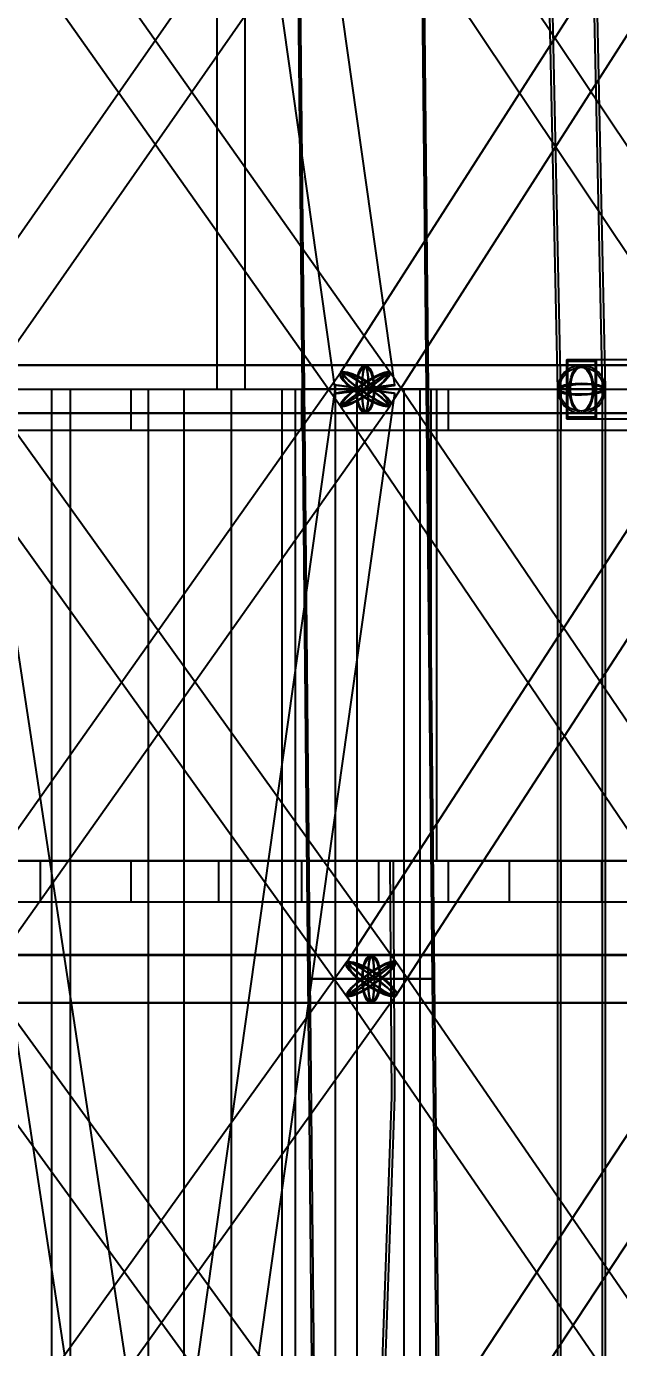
# Model space of a CAD drawing. Header units: millimetres. Extents: x -123812 to 252100, y -3000 to 639000.
# Drawn here: x 665 to 5684, y 366874 to 378076 of the extents above; entities that cross this region are included whole.
import ezdxf

# ---------------------------------------------------------------- set-up
doc = ezdxf.new("R2010")
doc.units = ezdxf.units.MM
for name, color, linetype, lineweight in [('D-STR-CORE', 7, 'Continuous', 25), ('D-STR-DECK', 7, 'Continuous', 25), ('D-STR-DIM', 7, 'Continuous', 13), ('D-STR-STRC', 7, 'Continuous', 25)]:
    doc.layers.add(name, color=color, linetype=linetype, lineweight=lineweight)
doc.styles.add('OpenSansCondensed-Light', font='OpenSansCondensed-Light.ttf')
doc.styles.add('TOWER_UNICODE', font='Arial Unicode.ttf')
doc.dimstyles.new('EZDXF', dxfattribs={"dimtxt": 0.25, "dimasz": 0.175, "dimexe": 0.375, "dimexo": 0.125, "dimgap": 0.1, "dimtad": 1, "dimlfac": 100, "dimzin": 12, "dimdsep": 46, "dimtxsty": 'OpenSansCondensed-Light', "dimblk": 'ARCHTICK', "dimcen": 2.5, "dimazin": 3, "dimtfac": 0.5, "dimtmove": 2, "dimatfit": 3})

# ---------------------------------------------------------------- blocks, each defined once
blk = doc.blocks.new('_ARCHTICK')
at = {"color": 0, "linetype": 'BYBLOCK', "const_width": 0.15}
blk.add_lwpolyline([(-0.5, -0.5), (0.5, 0.5)], dxfattribs=at)

msp = doc.modelspace()

# ---------------------------------------------------------------- linework, layer by layer
at = {"layer": 'D-STR-CORE'}
for points in [[(2280, 375000), (2520, 375000), (2520, 452500), (2280, 452500)], [(2280, 375000), (2520, 375000), (2520, 452500), (2280, 452500)], [(0, 100000), (0, 375000), (1035.3, 375000), (1035.3, 100000)], [(0, 100000), (0, 375000), (1035.3, 375000), (1035.3, 100000)], [(880, 100000), (880, 375000), (2000, 375000), (2000, 100000)], [(880, 100000), (880, 375000), (2000, 375000), (2000, 100000)], [(1700, 100000), (1700, 375000), (2828.4, 375000), (2828.4, 100000)], [(1700, 100000), (1700, 375000), (2828.4, 375000), (2828.4, 100000)], [(2404.2, 100000), (2404.2, 375000), (3464.1, 375000), (3464.1, 100000)], [(2404.2, 100000), (2404.2, 375000), (3464.1, 375000), (3464.1, 100000)], [(2944.5, 100000), (2944.5, 375000), (3863.7, 375000), (3863.7, 100000)], [(2944.5, 100000), (2944.5, 375000), (3863.7, 375000), (3863.7, 100000)], [(3284.1, 100000), (3284.1, 375000), (4000, 375000), (4000, 100000)], [(3284.1, 100000), (3284.1, 375000), (4000, 375000), (4000, 100000)]]:
    msp.add_lwpolyline(points, close=True, dxfattribs=at)
at = {"layer": 'D-STR-DECK'}
for points in [[(0, 371000), (0, 375000), (4141.1, 375000), (4141.1, 371000)], [(0, 371000), (0, 375000), (4141.1, 375000), (4141.1, 371000)], [(0, 374650), (0, 375000), (4141.1, 375000), (4141.1, 374650)], [(0, 374650), (0, 375000), (4141.1, 375000), (4141.1, 374650)], [(1552.9, 374650), (1552.9, 375000), (8000, 375000), (8000, 374650)], [(1552.9, 374650), (1552.9, 375000), (8000, 375000), (8000, 374650)], [(3000, 374650), (3000, 375000), (11313.7, 375000), (11313.7, 374650)], [(3000, 374650), (3000, 375000), (11313.7, 375000), (11313.7, 374650)], [(4094.5, 371000), (4094.5, 375000), (8000, 375000), (8000, 371000)], [(4094.5, 371000), (4094.5, 375000), (8000, 375000), (8000, 371000)], [(4242.6, 374650), (4242.6, 375000), (13856.4, 375000), (13856.4, 374650)], [(4242.6, 374650), (4242.6, 375000), (13856.4, 375000), (13856.4, 374650)], [(5196.2, 374650), (5196.2, 375000), (15454.8, 375000), (15454.8, 374650)], [(5196.2, 374650), (5196.2, 375000), (15454.8, 375000), (15454.8, 374650)], [(0, 355000), (0, 369000), (0, 371000), (3772.2, 371000), (3785.3, 369000), (3292.1, 355000)], [(0, 355000), (0, 369000), (0, 371000), (3772.2, 371000), (3785.3, 369000), (3292.1, 355000)], [(0, 370650), (0, 371000), (3772.2, 371000), (3772.2, 370650)], [(0, 370650), (0, 371000), (3772.2, 371000), (3772.2, 370650)], [(783.2, 370650), (783.2, 371000), (7479.9, 371000), (7479.9, 370650)], [(783.2, 370650), (783.2, 371000), (7479.9, 371000), (7479.9, 370650)], [(1552.9, 370650), (1552.9, 371000), (11059.6, 371000), (11059.6, 370650)], [(1552.9, 370650), (1552.9, 371000), (11059.6, 371000), (11059.6, 370650)], [(2296.1, 370650), (2296.1, 371000), (14450, 371000), (14450, 370650)], [(2296.1, 370650), (2296.1, 371000), (14450, 371000), (14450, 370650)], [(3000, 370650), (3000, 371000), (17593.2, 371000), (17593.2, 370650)], [(3000, 370650), (3000, 371000), (17593.2, 371000), (17593.2, 370650)], [(3268.6, 355000), (3761.8, 369000), (3748.7, 371000), (7479.9, 371000), (7505.8, 369000), (6527.8, 355000)], [(3268.6, 355000), (3761.8, 369000), (3748.7, 371000), (7479.9, 371000), (7505.8, 369000), (6527.8, 355000)], [(3652.6, 370650), (3652.6, 371000), (20435.4, 371000), (20435.4, 370650)], [(3652.6, 370650), (3652.6, 371000), (20435.4, 371000), (20435.4, 370650)], [(4242.6, 370650), (4242.6, 371000), (22927.9, 371000), (22927.9, 370650)], [(4242.6, 370650), (4242.6, 371000), (22927.9, 371000), (22927.9, 370650)], [(4760.1, 370650), (4760.1, 371000), (25028.1, 371000), (25028.1, 370650)], [(4760.1, 370650), (4760.1, 371000), (25028.1, 371000), (25028.1, 370650)], [(5196.2, 370650), (5196.2, 371000), (26700.1, 371000), (26700.1, 370650)], [(5196.2, 370650), (5196.2, 371000), (26700.1, 371000), (26700.1, 370650)], [(5543.3, 370650), (5543.3, 371000), (27915.3, 371000), (27915.3, 370650)], [(5543.3, 370650), (5543.3, 371000), (27915.3, 371000), (27915.3, 370650)]]:
    msp.add_lwpolyline(points, close=True, dxfattribs=at)
at = {"layer": 'D-STR-STRC'}
for points in [[(-251.5, 399964.4), (3285.7, 374964.4), (3294.3, 374964.3), (3319.4, 374966.6), (3359.4, 374971.2), (3411.4, 374977.8), (3472.1, 374985.8), (3537.2, 374994.9), (3602.3, 375004.2), (3662.9, 375013.3), (3715, 375021.5), (3755, 375028.2), (3780.1, 375033), (3788.7, 375035.6), (251.5, 400035.6)], [(4633.8, 399995.9), (5166.2, 374995.9), (5173.1, 374984), (5193.4, 374973.1), (5225.7, 374964.1), (5267.8, 374957.6), (5316.8, 374953.9), (5369.4, 374953.4), (5421.9, 374956), (5470.9, 374961.7), (5513, 374969.9), (5545.3, 374980.2), (5565.6, 374991.9), (5572.5, 375004.1), (5040.1, 400004.1)], [(3278.1, 380142), (-208.8, 375142), (-199.7, 375127.3), (-177.1, 375103.9), (-142.3, 375073.5), (-97.9, 375038), (-46.8, 375000), (7.5, 374962), (61.3, 374926.5), (110.9, 374896.1), (152.9, 374872.7), (184.6, 374858), (203.6, 374853), (208.8, 374858), (3695.6, 379858)], [(-206.5, 379853), (3330.6, 374853), (3342.7, 374858), (3368, 374872.7), (3404.9, 374896.1), (3450.7, 374926.5), (3502.5, 374962), (3556.6, 375000), (3609.4, 375038), (3657.3, 375073.5), (3697, 375103.9), (3725.8, 375127.3), (3741.7, 375142), (3743.7, 375147), (206.5, 380147)], [(3276.3, 379858), (6622.8, 374858), (6637.9, 374853), (6666.4, 374858), (6706.3, 374872.7), (6754.8, 374896.1), (6808.6, 374926.5), (6864.2, 374962), (6917.6, 375000), (6965.3, 375038), (7004, 375073.5), (7031.1, 375103.9), (7044.7, 375127.3), (7043.9, 375142), (3697.4, 380142)], [(6527.3, 380142), (3328.3, 375142), (3320.5, 375127.3), (3327.5, 375103.9), (3348.7, 375073.5), (3382.8, 375038), (3427.4, 375000), (3479.5, 374962), (3535.5, 374926.5), (3591.6, 374896.1), (3644.1, 374872.7), (3689.2, 374858), (3724, 374853), (3746, 374858), (6945, 379858)], [(0, 374796.8), (3537.2, 374796.8), (3544.1, 374803.7), (3550.5, 374824), (3555.9, 374856.3), (3560.2, 374898.4), (3562.8, 374947.4), (3563.7, 375000), (3562.8, 375052.6), (3560.2, 375101.6), (3555.9, 375143.7), (3550.5, 375176), (3544.1, 375196.3), (3537.2, 375203.2), (0, 375203.2)], [(0, 374796.8), (3537.2, 374796.8), (3544.1, 374803.7), (3550.5, 374824), (3555.9, 374856.3), (3560.2, 374898.4), (3562.8, 374947.4), (3563.7, 375000), (3562.8, 375052.6), (3560.2, 375101.6), (3555.9, 375143.7), (3550.5, 375176), (3544.1, 375196.3), (3537.2, 375203.2), (0, 375203.2)], [(0, 374796.8), (5369.4, 374796.8), (5395.7, 374803.7), (5420.2, 374824), (5441.2, 374856.3), (5457.3, 374898.4), (5467.5, 374947.4), (5471, 375000), (5467.5, 375052.6), (5457.3, 375101.6), (5441.2, 375143.7), (5420.2, 375176), (5395.7, 375196.3), (5369.4, 375203.2), (0, 375203.2)], [(0, 374796.8), (5369.4, 374796.8), (5395.7, 374803.7), (5420.2, 374824), (5441.2, 374856.3), (5457.3, 374898.4), (5467.5, 374947.4), (5471, 375000), (5467.5, 375052.6), (5457.3, 375101.6), (5441.2, 375143.7), (5420.2, 375176), (5395.7, 375196.3), (5369.4, 375203.2), (0, 375203.2)], [(6833.3, 375203.2), (3537.2, 375203.2), (3517.1, 375196.3), (3498.3, 375176), (3482.2, 375143.7), (3469.9, 375101.6), (3462.1, 375052.6), (3459.4, 375000), (3462.1, 374947.4), (3469.9, 374898.4), (3482.2, 374856.3), (3498.3, 374824), (3517.1, 374803.7), (3537.2, 374796.8), (6833.3, 374796.8)], [(6833.3, 375203.2), (3537.2, 375203.2), (3517.1, 375196.3), (3498.3, 375176), (3482.2, 375143.7), (3469.9, 375101.6), (3462.1, 375052.6), (3459.4, 375000), (3462.1, 374947.4), (3469.9, 374898.4), (3482.2, 374856.3), (3498.3, 374824), (3517.1, 374803.7), (3537.2, 374796.8), (6833.3, 374796.8)], [(207.8, 369856.7), (3745, 374856.7), (3736, 374871.5), (3713.4, 374895.1), (3678.9, 374925.8), (3634.7, 374961.6), (3583.8, 375000), (3529.8, 375038.4), (3476.2, 375074.2), (3426.8, 375104.9), (3385, 375128.5), (3353.5, 375143.3), (3334.5, 375148.4), (3329.4, 375143.3), (-207.8, 370143.3)], [(-205.5, 374851.6), (3382, 369851.6), (3394.1, 369856.7), (3419.3, 369871.5), (3456, 369895.1), (3501.7, 369925.8), (3553.3, 369961.6), (3607.1, 370000), (3659.7, 370038.4), (3707.3, 370074.2), (3746.7, 370104.9), (3775.3, 370128.5), (3791.1, 370143.3), (3793.1, 370148.4), (205.5, 375148.4)], [(7140.2, 370143.3), (3746.9, 375143.3), (3731.6, 375148.4), (3703.1, 375143.3), (3663.3, 375128.5), (3614.9, 375104.9), (3561.2, 375074.2), (3505.9, 375038.4), (3452.7, 375000), (3405.3, 374961.6), (3366.8, 374925.8), (3340, 374895.1), (3326.6, 374871.5), (3327.5, 374856.7), (6720.9, 369856.7)], [(6625.3, 375143.3), (3379.5, 370143.3), (3371.6, 370128.5), (3378.5, 370104.9), (3399.6, 370074.2), (3433.5, 370038.4), (3477.9, 370000), (3529.8, 369961.6), (3585.6, 369925.8), (3641.5, 369895.1), (3693.8, 369871.5), (3738.8, 369856.7), (3773.5, 369851.6), (3795.5, 369856.7), (7041.3, 374856.7)], [(5572.6, 350000), (5572.6, 375000), (5565.6, 375012.7), (5545.3, 375024.5), (5513, 375034.6), (5471, 375042.4), (5421.9, 375047.2), (5369.4, 375048.9), (5316.8, 375047.2), (5267.8, 375042.4), (5225.7, 375034.6), (5193.4, 375024.5), (5173.1, 375012.7), (5166.2, 375000), (5166.2, 350000)], [(251.5, 349964.4), (3788.7, 374964.4), (3780.1, 374965.9), (3755, 374969.6), (3715, 374975.5), (3662.9, 374983), (3602.3, 374991.7), (3537.2, 375000.9), (3472.1, 375010.1), (3411.4, 375018.6), (3359.4, 375025.8), (3319.4, 375031.3), (3294.3, 375034.6), (3285.7, 375035.6), (-251.5, 350035.6)], [(-251.1, 374962), (3537.7, 349962), (3546.2, 349962), (3571.3, 349964.6), (3611.2, 349969.7), (3663.3, 349976.8), (3723.8, 349985.5), (3788.8, 349995.2), (3853.8, 350005.2), (3914.4, 350014.9), (3966.4, 350023.5), (4006.3, 350030.5), (4031.4, 350035.5), (4040, 350038), (251.1, 375038)], [(206.9, 364855.4), (3794.4, 369855.4), (3785.4, 369870.3), (3763, 369894.1), (3728.6, 369925.1), (3684.6, 369961.2), (3633.9, 370000), (3580.1, 370038.8), (3526.9, 370074.9), (3477.7, 370105.9), (3436, 370129.7), (3404.7, 370144.6), (3385.8, 370149.7), (3380.7, 370144.6), (-206.9, 365144.6)], [(-204.5, 369850.3), (3433.3, 364850.3), (3445.4, 364855.4), (3470.6, 364870.3), (3507.2, 364894.1), (3552.7, 364925.1), (3604, 364961.2), (3657.6, 365000), (3709.9, 365038.8), (3757.3, 365074.9), (3796.5, 365105.9), (3824.9, 365129.7), (3840.5, 365144.6), (3842.4, 365149.7), (204.5, 370149.7)], [(0, 369796.8), (3587.5, 369796.8), (3594.4, 369803.7), (3600.8, 369824), (3606.3, 369856.3), (3610.5, 369898.4), (3613.1, 369947.4), (3614, 370000), (3613.1, 370052.6), (3610.5, 370101.6), (3606.3, 370143.7), (3600.8, 370176), (3594.4, 370196.3), (3587.5, 370203.2), (0, 370203.2)], [(0, 369796.8), (3587.5, 369796.8), (3594.4, 369803.7), (3600.8, 369824), (3606.3, 369856.3), (3610.5, 369898.4), (3613.1, 369947.4), (3614, 370000), (3613.1, 370052.6), (3610.5, 370101.6), (3606.3, 370143.7), (3600.8, 370176), (3594.4, 370196.3), (3587.5, 370203.2), (0, 370203.2)], [(7236.5, 365144.6), (3796.3, 370144.6), (3781, 370149.7), (3752.5, 370144.6), (3712.7, 370129.7), (3664.4, 370105.9), (3610.9, 370074.9), (3555.8, 370038.8), (3502.9, 370000), (3455.7, 369961.2), (3417.5, 369925.1), (3390.9, 369894.1), (3377.7, 369870.3), (3378.8, 369855.4), (6819, 364855.4)], [(3845, 364855.4), (7137.7, 369855.4), (7145.6, 369870.3), (7138.9, 369894.1), (7117.9, 369925.1), (7084.2, 369961.2), (7040, 370000), (6988.4, 370038.8), (6932.8, 370074.9), (6877, 370105.9), (6824.9, 370129.7), (6780.1, 370144.6), (6745.4, 370149.7), (6723.4, 370144.6), (3430.7, 365144.6)], [(6930.6, 370203.2), (3587.5, 370203.2), (3567.4, 370196.3), (3548.6, 370176), (3532.5, 370143.7), (3520.2, 370101.6), (3512.4, 370052.6), (3509.8, 370000), (3512.4, 369947.4), (3520.2, 369898.4), (3532.5, 369856.3), (3548.6, 369824), (3567.4, 369803.7), (3587.5, 369796.8), (6930.6, 369796.8)], [(6930.6, 370203.2), (3587.5, 370203.2), (3567.4, 370196.3), (3548.6, 370176), (3532.5, 370143.7), (3520.2, 370101.6), (3512.4, 370052.6), (3509.8, 370000), (3512.4, 369947.4), (3520.2, 369898.4), (3532.5, 369856.3), (3548.6, 369824), (3567.4, 369803.7), (3587.5, 369796.8), (6930.6, 369796.8)]]:
    msp.add_lwpolyline(points, dxfattribs=at)
for points in [[(4659.2, 400000), (5191.6, 375000), (5547.2, 375000), (5014.8, 400000)], [(4659.2, 400000), (5191.6, 375000), (5547.2, 375000), (5014.8, 400000)], [(2951.9, 380000), (3001, 375000), (4073.3, 375000), (4021.9, 380000)], [(2967.9, 380000), (3017.7, 375000), (4056.7, 375000), (4005.9, 380000)], [(-51.8, 374800), (6148.6, 374800), (6148.6, 375200), (-51.8, 375200)], [(-51.8, 374800), (6148.6, 374800), (6148.6, 375200), (-51.8, 375200)], [(3615, 375000), (3612.3, 374947.4), (3604.5, 374898.4), (3592.2, 374856.3), (3576.1, 374824), (3557.3, 374803.7), (3537.2, 374796.8), (3517.1, 374803.7), (3498.3, 374824), (3482.2, 374856.3), (3469.9, 374898.4), (3462.1, 374947.4), (3459.4, 375000), (3462.1, 375052.6), (3469.9, 375101.6), (3482.2, 375143.7), (3498.3, 375176), (3517.1, 375196.3), (3537.2, 375203.2), (3557.3, 375196.3), (3576.1, 375176), (3592.2, 375143.7), (3604.5, 375101.6), (3612.3, 375052.6)], [(3615, 375000), (3612.3, 374947.4), (3604.5, 374898.4), (3592.2, 374856.3), (3576.1, 374824), (3557.3, 374803.7), (3537.2, 374796.8), (3517.1, 374803.7), (3498.3, 374824), (3482.2, 374856.3), (3469.9, 374898.4), (3462.1, 374947.4), (3459.4, 375000), (3462.1, 375052.6), (3469.9, 375101.6), (3482.2, 375143.7), (3498.3, 375176), (3517.1, 375196.3), (3537.2, 375203.2), (3557.3, 375196.3), (3576.1, 375176), (3592.2, 375143.7), (3604.5, 375101.6), (3612.3, 375052.6)], [(3608.8, 375000), (3606.4, 374951.5), (3599.2, 374906.4), (3587.8, 374867.6), (3573, 374837.9), (3555.7, 374819.2), (3537.2, 374812.8), (3518.7, 374819.2), (3501.4, 374837.9), (3486.5, 374867.6), (3475.2, 374906.4), (3468, 374951.5), (3465.6, 375000), (3468, 375048.5), (3475.2, 375093.6), (3486.5, 375132.4), (3501.4, 375162.1), (3518.7, 375180.8), (3537.2, 375187.2), (3555.7, 375180.8), (3573, 375162.1), (3587.8, 375132.4), (3599.2, 375093.6), (3606.4, 375048.5)], [(3608.8, 375000), (3606.4, 374951.5), (3599.2, 374906.4), (3587.8, 374867.6), (3573, 374837.9), (3555.7, 374819.2), (3537.2, 374812.8), (3518.7, 374819.2), (3501.4, 374837.9), (3486.5, 374867.6), (3475.2, 374906.4), (3468, 374951.5), (3465.6, 375000), (3468, 375048.5), (3475.2, 375093.6), (3486.5, 375132.4), (3501.4, 375162.1), (3518.7, 375180.8), (3537.2, 375187.2), (3555.7, 375180.8), (3573, 375162.1), (3587.8, 375132.4), (3599.2, 375093.6), (3606.4, 375048.5)], [(3563.7, 375000), (3562.8, 374947.4), (3560.2, 374898.4), (3555.9, 374856.3), (3550.5, 374824), (3544.1, 374803.7), (3537.2, 374796.8), (3530.3, 374803.7), (3523.9, 374824), (3518.4, 374856.3), (3514.2, 374898.4), (3511.6, 374947.4), (3510.7, 375000), (3511.6, 375052.6), (3514.2, 375101.6), (3518.4, 375143.7), (3523.9, 375176), (3530.3, 375196.3), (3537.2, 375203.2), (3544.1, 375196.3), (3550.5, 375176), (3555.9, 375143.7), (3560.2, 375101.6), (3562.8, 375052.6)], [(3563.7, 375000), (3562.8, 374947.4), (3560.2, 374898.4), (3555.9, 374856.3), (3550.5, 374824), (3544.1, 374803.7), (3537.2, 374796.8), (3530.3, 374803.7), (3523.9, 374824), (3518.4, 374856.3), (3514.2, 374898.4), (3511.6, 374947.4), (3510.7, 375000), (3511.6, 375052.6), (3514.2, 375101.6), (3518.4, 375143.7), (3523.9, 375176), (3530.3, 375196.3), (3537.2, 375203.2), (3544.1, 375196.3), (3550.5, 375176), (3555.9, 375143.7), (3560.2, 375101.6), (3562.8, 375052.6)], [(3561.6, 375000), (3560.8, 374951.5), (3558.4, 374906.4), (3554.5, 374867.6), (3549.4, 374837.9), (3543.5, 374819.2), (3537.2, 374812.8), (3530.9, 374819.2), (3525, 374837.9), (3519.9, 374867.6), (3516, 374906.4), (3513.6, 374951.5), (3512.8, 375000), (3513.6, 375048.5), (3516, 375093.6), (3519.9, 375132.4), (3525, 375162.1), (3530.9, 375180.8), (3537.2, 375187.2), (3543.5, 375180.8), (3549.4, 375162.1), (3554.5, 375132.4), (3558.4, 375093.6), (3560.8, 375048.5)], [(3561.6, 375000), (3560.8, 374951.5), (3558.4, 374906.4), (3554.5, 374867.6), (3549.4, 374837.9), (3543.5, 374819.2), (3537.2, 374812.8), (3530.9, 374819.2), (3525, 374837.9), (3519.9, 374867.6), (3516, 374906.4), (3513.6, 374951.5), (3512.8, 375000), (3513.6, 375048.5), (3516, 375093.6), (3519.9, 375132.4), (3525, 375162.1), (3530.9, 375180.8), (3537.2, 375187.2), (3543.5, 375180.8), (3549.4, 375162.1), (3554.5, 375132.4), (3558.4, 375093.6), (3560.8, 375048.5)], [(5166.2, 375000), (5173.1, 374947.4), (5193.4, 374898.4), (5225.7, 374856.3), (5267.8, 374824), (5316.8, 374803.7), (5369.4, 374796.8), (5421.9, 374803.7), (5471, 374824), (5513, 374856.3), (5545.3, 374898.4), (5565.6, 374947.4), (5572.6, 375000), (5565.6, 375052.6), (5545.3, 375101.6), (5513, 375143.7), (5471, 375176), (5421.9, 375196.3), (5369.4, 375203.2), (5316.8, 375196.3), (5267.8, 375176), (5225.7, 375143.7), (5193.4, 375101.6), (5173.1, 375052.6)], [(5556.6, 375000), (5550.2, 374951.5), (5531.5, 374906.4), (5501.7, 374867.6), (5463, 374837.9), (5417.8, 374819.2), (5369.4, 374812.8), (5320.9, 374819.2), (5275.8, 374837.9), (5237, 374867.6), (5207.2, 374906.4), (5188.5, 374951.5), (5182.2, 375000), (5188.5, 375048.5), (5207.2, 375093.6), (5237, 375132.4), (5275.8, 375162.1), (5320.9, 375180.8), (5369.4, 375187.2), (5417.8, 375180.8), (5463, 375162.1), (5501.7, 375132.4), (5531.5, 375093.6), (5550.2, 375048.5)], [(5244.4, 374750), (10685.1, 374750), (10685.1, 375250), (5244.4, 375250)], [(5494.4, 375250), (5244.4, 375250), (5244.4, 374750), (5494.4, 374750)], [(5244.4, 374750), (10685.1, 374750), (10685.1, 375250), (5244.4, 375250)], [(5244.4, 375250), (5494.4, 375250), (5494.4, 374750), (5244.4, 374750)], [(5488.4, 375238), (5250.4, 375238), (5250.4, 374762), (5488.4, 374762)], [(5250.4, 375238), (5488.4, 375238), (5488.4, 374762), (5250.4, 374762)], [(5471, 375000), (5467.5, 374947.4), (5457.3, 374898.4), (5441.2, 374856.3), (5420.2, 374824), (5395.7, 374803.7), (5369.4, 374796.8), (5343.1, 374803.7), (5318.6, 374824), (5297.5, 374856.3), (5281.4, 374898.4), (5271.2, 374947.4), (5267.8, 375000), (5271.2, 375052.6), (5281.4, 375101.6), (5297.5, 375143.7), (5318.6, 375176), (5343.1, 375196.3), (5369.4, 375203.2), (5395.7, 375196.3), (5420.2, 375176), (5441.2, 375143.7), (5457.3, 375101.6), (5467.5, 375052.6)], [(5471, 375000), (5467.5, 374947.4), (5457.3, 374898.4), (5441.2, 374856.3), (5420.2, 374824), (5395.7, 374803.7), (5369.4, 374796.8), (5343.1, 374803.7), (5318.6, 374824), (5297.5, 374856.3), (5281.4, 374898.4), (5271.2, 374947.4), (5267.8, 375000), (5271.2, 375052.6), (5281.4, 375101.6), (5297.5, 375143.7), (5318.6, 375176), (5343.1, 375196.3), (5369.4, 375203.2), (5395.7, 375196.3), (5420.2, 375176), (5441.2, 375143.7), (5457.3, 375101.6), (5467.5, 375052.6)], [(5463, 375000), (5459.8, 374951.5), (5450.4, 374906.4), (5435.5, 374867.6), (5416.2, 374837.9), (5393.6, 374819.2), (5369.4, 374812.8), (5345.1, 374819.2), (5322.6, 374837.9), (5303.2, 374867.6), (5288.3, 374906.4), (5278.9, 374951.5), (5275.8, 375000), (5278.9, 375048.5), (5288.3, 375093.6), (5303.2, 375132.4), (5322.6, 375162.1), (5345.1, 375180.8), (5369.4, 375187.2), (5393.6, 375180.8), (5416.2, 375162.1), (5435.5, 375132.4), (5450.4, 375093.6), (5459.8, 375048.5)], [(5463, 375000), (5459.8, 374951.5), (5450.4, 374906.4), (5435.5, 374867.6), (5416.2, 374837.9), (5393.6, 374819.2), (5369.4, 374812.8), (5345.1, 374819.2), (5322.6, 374837.9), (5303.2, 374867.6), (5288.3, 374906.4), (5278.9, 374951.5), (5275.8, 375000), (5278.9, 375048.5), (5288.3, 375093.6), (5303.2, 375132.4), (5322.6, 375162.1), (5345.1, 375180.8), (5369.4, 375187.2), (5393.6, 375180.8), (5416.2, 375162.1), (5435.5, 375132.4), (5450.4, 375093.6), (5459.8, 375048.5)], [(3427.4, 375000), (3479.5, 374962), (3535.5, 374926.5), (3591.6, 374896.1), (3644.1, 374872.7), (3689.2, 374858), (3724, 374853), (3746, 374858), (3753.9, 374872.7), (3746.9, 374896.1), (3725.7, 374926.5), (3691.6, 374962), (3647, 375000), (3594.9, 375038), (3538.9, 375073.5), (3482.8, 375103.9), (3430.3, 375127.3), (3385.2, 375142), (3350.4, 375147), (3328.3, 375142), (3320.5, 375127.3), (3327.5, 375103.9), (3348.7, 375073.5), (3382.8, 375038)], [(3621.7, 375000), (3568.5, 374961.6), (3513.2, 374925.8), (3459.5, 374895.1), (3411.1, 374871.5), (3371.3, 374856.7), (3342.8, 374851.6), (3327.5, 374856.7), (3326.6, 374871.5), (3340, 374895.1), (3366.8, 374925.8), (3405.3, 374961.6), (3452.7, 375000), (3505.9, 375038.4), (3561.2, 375074.2), (3614.9, 375104.9), (3663.3, 375128.5), (3703.1, 375143.3), (3731.6, 375148.4), (3746.9, 375143.3), (3747.8, 375128.5), (3734.4, 375104.9), (3707.6, 375074.2), (3669.1, 375038.4)], [(3583.8, 375000), (3634.7, 374961.6), (3678.9, 374925.8), (3713.4, 374895.1), (3736, 374871.5), (3745, 374856.7), (3739.9, 374851.6), (3720.9, 374856.7), (3689.4, 374871.5), (3647.5, 374895.1), (3598.2, 374925.8), (3544.6, 374961.6), (3490.6, 375000), (3439.7, 375038.4), (3395.5, 375074.2), (3360.9, 375104.9), (3338.4, 375128.5), (3329.4, 375143.3), (3334.5, 375148.4), (3353.5, 375143.3), (3385, 375128.5), (3426.8, 375104.9), (3476.2, 375074.2), (3529.8, 375038.4)], [(3517.8, 375000), (3465, 374962), (3417.1, 374926.5), (3377.4, 374896.1), (3348.6, 374872.7), (3332.7, 374858), (3330.6, 374853), (3342.7, 374858), (3368, 374872.7), (3404.9, 374896.1), (3450.7, 374926.5), (3502.5, 374962), (3556.6, 375000), (3609.4, 375038), (3657.3, 375073.5), (3697, 375103.9), (3725.8, 375127.3), (3741.7, 375142), (3743.7, 375147), (3731.7, 375142), (3706.4, 375127.3), (3669.5, 375103.9), (3623.6, 375073.5), (3571.9, 375038)], [(3438.2, 375000), (3485.2, 374965.7), (3535.7, 374933.7), (3586.3, 374906.3), (3633.5, 374885.2), (3674.2, 374872), (3705.6, 374867.5), (3725.5, 374872), (3732.5, 374885.2), (3726.3, 374906.3), (3707.1, 374933.7), (3676.4, 374965.7), (3636.2, 375000), (3589.2, 375034.3), (3538.7, 375066.3), (3488.1, 375093.7), (3440.8, 375114.8), (3400.1, 375128), (3368.8, 375132.5), (3348.9, 375128), (3341.8, 375114.8), (3348.1, 375093.7), (3367.3, 375066.3), (3398, 375034.3)], [(3613.4, 375000), (3565.4, 374965.4), (3515.5, 374933.1), (3467.1, 374905.4), (3423.5, 374884.2), (3387.6, 374870.8), (3361.9, 374866.2), (3348.2, 374870.8), (3347.3, 374884.2), (3359.4, 374905.4), (3383.6, 374933.1), (3418.2, 374965.4), (3461, 375000), (3509, 375034.6), (3558.9, 375066.9), (3607.3, 375094.6), (3650.9, 375115.8), (3686.8, 375129.2), (3712.5, 375133.8), (3726.2, 375129.2), (3727.1, 375115.8), (3715, 375094.6), (3690.8, 375066.9), (3656.1, 375034.6)], [(3579.2, 375000), (3625.1, 374965.4), (3664.9, 374933.1), (3696.1, 374905.4), (3716.4, 374884.2), (3724.6, 374870.8), (3719.9, 374866.2), (3702.8, 374870.8), (3674.4, 374884.2), (3636.7, 374905.4), (3592.2, 374933.1), (3543.9, 374965.4), (3495.2, 375000), (3449.3, 375034.6), (3409.5, 375066.9), (3378.3, 375094.6), (3358, 375115.8), (3349.8, 375129.2), (3354.5, 375133.8), (3371.6, 375129.2), (3400, 375115.8), (3437.7, 375094.6), (3482.2, 375066.9), (3530.5, 375034.6)], [(3519.7, 375000), (3472.1, 374965.7), (3428.9, 374933.7), (3393.1, 374906.3), (3367.2, 374885.2), (3352.8, 374872), (3351, 374867.5), (3361.9, 374872), (3384.7, 374885.2), (3417.9, 374906.3), (3459.2, 374933.7), (3505.9, 374965.7), (3554.7, 375000), (3602.3, 375034.3), (3645.5, 375066.3), (3681.3, 375093.7), (3707.2, 375114.8), (3721.6, 375128), (3723.4, 375132.5), (3712.5, 375128), (3689.7, 375114.8), (3656.5, 375093.7), (3615.1, 375066.3), (3568.5, 375034.3)], [(5369.4, 374951.1), (5316.8, 374952.8), (5267.8, 374957.6), (5225.7, 374965.4), (5193.4, 374975.5), (5173.1, 374987.3), (5166.2, 375000), (5173.1, 375012.7), (5193.4, 375024.5), (5225.7, 375034.6), (5267.8, 375042.4), (5316.8, 375047.2), (5369.4, 375048.9), (5421.9, 375047.2), (5471, 375042.4), (5513, 375034.6), (5545.3, 375024.5), (5565.6, 375012.7), (5572.6, 375000), (5565.6, 374987.3), (5545.3, 374975.5), (5513, 374965.4), (5471, 374957.6), (5421.9, 374952.8)], [(5369.4, 374953.4), (5316.8, 374953.9), (5267.8, 374957.6), (5225.7, 374964.1), (5193.4, 374973.1), (5173.1, 374984), (5166.2, 374995.9), (5173.1, 375008.1), (5193.4, 375019.8), (5225.7, 375030.1), (5267.8, 375038.3), (5316.8, 375044), (5369.4, 375046.6), (5421.9, 375046.1), (5470.9, 375042.4), (5513, 375035.9), (5545.3, 375026.9), (5565.6, 375016), (5572.5, 375004.1), (5565.6, 374991.9), (5545.3, 374980.2), (5513, 374969.9), (5470.9, 374961.7), (5421.9, 374956)], [(5369.4, 374954.9), (5320.9, 374956.5), (5275.8, 374961), (5237, 374968.1), (5207.2, 374977.5), (5188.5, 374988.3), (5182.2, 375000), (5188.5, 375011.7), (5207.2, 375022.5), (5237, 375031.9), (5275.8, 375039), (5320.9, 375043.5), (5369.4, 375045.1), (5417.8, 375043.5), (5463, 375039), (5501.7, 375031.9), (5531.5, 375022.5), (5550.2, 375011.7), (5556.6, 375000), (5550.2, 374988.3), (5531.5, 374977.5), (5501.7, 374968.1), (5463, 374961), (5417.8, 374956.5)], [(5369.4, 374957.1), (5320.9, 374957.5), (5275.8, 374960.9), (5237, 374967), (5207.3, 374975.3), (5188.6, 374985.2), (5182.2, 374996.2), (5188.6, 375007.5), (5207.3, 375018.2), (5237, 375027.7), (5275.8, 375035.3), (5320.9, 375040.5), (5369.4, 375042.9), (5417.8, 375042.5), (5462.9, 375039.1), (5501.7, 375033), (5531.4, 375024.7), (5550.1, 375014.8), (5556.5, 375003.8), (5550.1, 374992.5), (5531.4, 374981.8), (5501.7, 374972.3), (5462.9, 374964.7), (5417.8, 374959.5)], [(3001, 375000), (3050.2, 370000), (4124.8, 370000), (4073.3, 375000)], [(4073.3, 375000), (4055.1, 375000), (4001.5, 375000), (3916.3, 375000), (3805.3, 375000), (3676, 375000), (3537.2, 375000), (3398.4, 375000), (3269.1, 375000), (3158.1, 375000), (3072.9, 375000), (3019.3, 375000), (3001, 375000), (3019.3, 375000), (3072.9, 375000), (3158.1, 375000), (3269.1, 375000), (3398.4, 375000), (3537.2, 375000), (3676, 375000), (3805.3, 375000), (3916.3, 375000), (4001.5, 375000), (4055.1, 375000)], [(3017.7, 375000), (3067.6, 370000), (4107.5, 370000), (4056.7, 375000)], [(4056.7, 375000), (4039, 375000), (3987.1, 375000), (3904.5, 375000), (3796.9, 375000), (3671.6, 375000), (3537.2, 375000), (3402.7, 375000), (3277.5, 375000), (3169.9, 375000), (3087.3, 375000), (3035.4, 375000), (3017.7, 375000), (3035.4, 375000), (3087.3, 375000), (3169.9, 375000), (3277.5, 375000), (3402.7, 375000), (3537.2, 375000), (3671.6, 375000), (3796.9, 375000), (3904.5, 375000), (3987.1, 375000), (4039, 375000)], [(3537.2, 375005.1), (3472.1, 374995.8), (3411.4, 374986.7), (3359.4, 374978.5), (3319.4, 374971.8), (3294.3, 374967), (3285.7, 374964.4), (3294.3, 374964.3), (3319.4, 374966.6), (3359.4, 374971.2), (3411.4, 374977.8), (3472.1, 374985.8), (3537.2, 374994.9), (3602.3, 375004.2), (3662.9, 375013.3), (3715, 375021.5), (3755, 375028.2), (3780.1, 375033), (3788.7, 375035.6), (3780.1, 375035.7), (3755, 375033.4), (3715, 375028.8), (3662.9, 375022.2), (3602.3, 375014.2)], [(3537.2, 374999.1), (3472.1, 375008.3), (3411.4, 375017), (3359.4, 375024.5), (3319.4, 375030.4), (3294.3, 375034.1), (3285.7, 375035.6), (3294.3, 375034.6), (3319.4, 375031.3), (3359.4, 375025.8), (3411.4, 375018.6), (3472.1, 375010.1), (3537.2, 375000.9), (3602.3, 374991.7), (3662.9, 374983), (3715, 374975.5), (3755, 374969.6), (3780.1, 374965.9), (3788.7, 374964.4), (3780.1, 374965.4), (3755, 374968.7), (3715, 374974.2), (3662.9, 374981.4), (3602.3, 374989.9)], [(3537.2, 375004.6), (3478.5, 374996.2), (3423.8, 374988), (3376.9, 374980.6), (3340.8, 374974.5), (3318.2, 374970.2), (3310.5, 374967.9), (3318.2, 374967.8), (3340.8, 374969.9), (3376.9, 374974), (3423.8, 374979.9), (3478.5, 374987.2), (3537.2, 374995.4), (3595.9, 375003.8), (3650.6, 375012), (3697.5, 375019.4), (3733.6, 375025.5), (3756.2, 375029.8), (3763.9, 375032.1), (3756.2, 375032.2), (3733.6, 375030.1), (3697.5, 375026), (3650.6, 375020.1), (3595.9, 375012.8)], [(3537.2, 374999.2), (3478.5, 375007.5), (3423.8, 375015.3), (3376.9, 375022.1), (3340.8, 375027.4), (3318.2, 375030.8), (3310.5, 375032.1), (3318.2, 375031.2), (3340.8, 375028.2), (3376.9, 375023.3), (3423.8, 375016.8), (3478.5, 375009.1), (3537.2, 375000.8), (3595.9, 374992.5), (3650.6, 374984.7), (3697.5, 374977.9), (3733.6, 374972.6), (3756.2, 374969.2), (3763.9, 374967.9), (3756.2, 374968.8), (3733.6, 374971.8), (3697.5, 374976.7), (3650.6, 374983.2), (3595.9, 374990.9)], [(5191.6, 350000), (5547.2, 350000), (5547.2, 375000), (5191.6, 375000)], [(5547.2, 375000), (5541.1, 375000), (5523.3, 375000), (5495.1, 375000), (5458.3, 375000), (5415.4, 375000), (5369.4, 375000), (5323.3, 375000), (5280.5, 375000), (5243.6, 375000), (5215.4, 375000), (5197.6, 375000), (5191.6, 375000), (5197.6, 375000), (5215.4, 375000), (5243.6, 375000), (5280.5, 375000), (5323.3, 375000), (5369.4, 375000), (5415.4, 375000), (5458.3, 375000), (5495.1, 375000), (5523.3, 375000), (5541.1, 375000)], [(5191.6, 350000), (5547.2, 350000), (5547.2, 375000), (5191.6, 375000)], [(5547.2, 375000), (5541.1, 375000), (5523.3, 375000), (5495.1, 375000), (5458.3, 375000), (5415.4, 375000), (5369.4, 375000), (5323.3, 375000), (5280.5, 375000), (5243.6, 375000), (5215.4, 375000), (5197.6, 375000), (5191.6, 375000), (5197.6, 375000), (5215.4, 375000), (5243.6, 375000), (5280.5, 375000), (5323.3, 375000), (5369.4, 375000), (5415.4, 375000), (5458.3, 375000), (5495.1, 375000), (5523.3, 375000), (5541.1, 375000)], [(-51.8, 369800), (6240.3, 369800), (6240.3, 370200), (-51.8, 370200)], [(-51.8, 369800), (6240.3, 369800), (6240.3, 370200), (-51.8, 370200)], [(3697.2, 370000), (3741.6, 369961.6), (3775.5, 369925.8), (3796.5, 369895.1), (3803.4, 369871.5), (3795.5, 369856.7), (3773.5, 369851.6), (3738.8, 369856.7), (3693.8, 369871.5), (3641.5, 369895.1), (3585.6, 369925.8), (3529.8, 369961.6), (3477.9, 370000), (3433.5, 370038.4), (3399.6, 370074.2), (3378.5, 370104.9), (3371.6, 370128.5), (3379.5, 370143.3), (3401.5, 370148.4), (3436.3, 370143.3), (3481.3, 370128.5), (3533.5, 370104.9), (3589.5, 370074.2), (3645.3, 370038.4)], [(3502.9, 370000), (3455.7, 369961.2), (3417.5, 369925.1), (3390.9, 369894.1), (3377.7, 369870.3), (3378.8, 369855.4), (3394.1, 369850.3), (3422.6, 369855.4), (3462.3, 369870.3), (3510.6, 369894.1), (3564.1, 369925.1), (3619.2, 369961.2), (3672.2, 370000), (3719.4, 370038.8), (3757.6, 370074.9), (3784.2, 370105.9), (3797.4, 370129.7), (3796.3, 370144.6), (3781, 370149.7), (3752.5, 370144.6), (3712.7, 370129.7), (3664.4, 370105.9), (3610.9, 370074.9), (3555.8, 370038.8)], [(3541.1, 370000), (3594.9, 369961.2), (3648.2, 369925.1), (3697.3, 369894.1), (3739, 369870.3), (3770.4, 369855.4), (3789.2, 369850.3), (3794.4, 369855.4), (3785.4, 369870.3), (3763, 369894.1), (3728.6, 369925.1), (3684.6, 369961.2), (3633.9, 370000), (3580.1, 370038.8), (3526.9, 370074.9), (3477.7, 370105.9), (3436, 370129.7), (3404.7, 370144.6), (3385.8, 370149.7), (3380.7, 370144.6), (3389.6, 370129.7), (3412.1, 370105.9), (3446.5, 370074.9), (3490.5, 370038.8)], [(3607.1, 370000), (3553.3, 369961.6), (3501.7, 369925.8), (3456, 369895.1), (3419.3, 369871.5), (3394.1, 369856.7), (3382, 369851.6), (3383.9, 369856.7), (3399.7, 369871.5), (3428.3, 369895.1), (3467.8, 369925.8), (3515.4, 369961.6), (3567.9, 370000), (3621.8, 370038.4), (3673.3, 370074.2), (3719, 370104.9), (3755.7, 370128.5), (3781, 370143.3), (3793.1, 370148.4), (3791.1, 370143.3), (3775.3, 370128.5), (3746.7, 370104.9), (3707.3, 370074.2), (3659.7, 370038.4)], [(3686.4, 370000), (3726.4, 369965.4), (3757, 369933.1), (3776, 369905.4), (3782.1, 369884.2), (3775.1, 369870.8), (3755.2, 369866.2), (3723.9, 369870.8), (3683.3, 369884.2), (3636.2, 369905.4), (3585.8, 369933.1), (3535.4, 369965.4), (3488.7, 370000), (3448.6, 370034.6), (3418.1, 370066.9), (3399.1, 370094.6), (3392.9, 370115.8), (3400, 370129.2), (3419.9, 370133.8), (3451.1, 370129.2), (3491.7, 370115.8), (3538.9, 370094.6), (3589.3, 370066.9), (3639.6, 370034.6)], [(3511.2, 370000), (3468.6, 369965.1), (3434.2, 369932.5), (3410.2, 369904.5), (3398.3, 369883.1), (3399.3, 369869.6), (3413.1, 369865), (3438.8, 369869.6), (3474.7, 369883.1), (3518.2, 369904.5), (3566.4, 369932.5), (3616.1, 369965.1), (3663.9, 370000), (3706.4, 370034.9), (3740.8, 370067.5), (3764.8, 370095.5), (3776.7, 370116.9), (3775.7, 370130.4), (3761.9, 370135), (3736.2, 370130.4), (3700.4, 370116.9), (3656.9, 370095.5), (3608.6, 370067.5), (3558.9, 370034.9)], [(3545.7, 370000), (3594.2, 369965.1), (3642.2, 369932.5), (3686.5, 369904.5), (3724.1, 369883.1), (3752.4, 369869.6), (3769.4, 369865), (3774, 369869.6), (3765.9, 369883.1), (3745.7, 369904.5), (3714.7, 369932.5), (3675, 369965.1), (3629.4, 370000), (3580.9, 370034.9), (3532.8, 370067.5), (3488.5, 370095.5), (3450.9, 370116.9), (3422.7, 370130.4), (3405.7, 370135), (3401, 370130.4), (3409.1, 370116.9), (3429.3, 370095.5), (3460.3, 370067.5), (3500, 370034.9)], [(3605.2, 370000), (3556.6, 369965.4), (3510.2, 369933.1), (3469, 369905.4), (3435.9, 369884.2), (3413.1, 369870.8), (3402.2, 369866.2), (3403.9, 369870.8), (3418.2, 369884.2), (3444, 369905.4), (3479.5, 369933.1), (3522.5, 369965.4), (3569.8, 370000), (3618.4, 370034.6), (3664.9, 370066.9), (3706.1, 370094.6), (3739.2, 370115.8), (3761.9, 370129.2), (3772.8, 370133.8), (3771.1, 370129.2), (3756.9, 370115.8), (3731.1, 370094.6), (3695.5, 370066.9), (3652.6, 370034.6)], [(3665.3, 370000), (3662.6, 369947.4), (3654.9, 369898.4), (3642.5, 369856.3), (3626.4, 369824), (3607.6, 369803.7), (3587.5, 369796.8), (3567.4, 369803.7), (3548.6, 369824), (3532.5, 369856.3), (3520.2, 369898.4), (3512.4, 369947.4), (3509.8, 370000), (3512.4, 370052.6), (3520.2, 370101.6), (3532.5, 370143.7), (3548.6, 370176), (3567.4, 370196.3), (3587.5, 370203.2), (3607.6, 370196.3), (3626.4, 370176), (3642.5, 370143.7), (3654.9, 370101.6), (3662.6, 370052.6)], [(3665.3, 370000), (3662.6, 369947.4), (3654.9, 369898.4), (3642.5, 369856.3), (3626.4, 369824), (3607.6, 369803.7), (3587.5, 369796.8), (3567.4, 369803.7), (3548.6, 369824), (3532.5, 369856.3), (3520.2, 369898.4), (3512.4, 369947.4), (3509.8, 370000), (3512.4, 370052.6), (3520.2, 370101.6), (3532.5, 370143.7), (3548.6, 370176), (3567.4, 370196.3), (3587.5, 370203.2), (3607.6, 370196.3), (3626.4, 370176), (3642.5, 370143.7), (3654.9, 370101.6), (3662.6, 370052.6)], [(3659.2, 370000), (3656.7, 369951.5), (3649.6, 369906.4), (3638.2, 369867.6), (3623.3, 369837.9), (3606.1, 369819.2), (3587.5, 369812.8), (3569, 369819.2), (3551.7, 369837.9), (3536.9, 369867.6), (3525.5, 369906.4), (3518.3, 369951.5), (3515.9, 370000), (3518.3, 370048.5), (3525.5, 370093.6), (3536.9, 370132.4), (3551.7, 370162.1), (3569, 370180.8), (3587.5, 370187.2), (3606.1, 370180.8), (3623.3, 370162.1), (3638.2, 370132.4), (3649.6, 370093.6), (3656.7, 370048.5)], [(3659.2, 370000), (3656.7, 369951.5), (3649.6, 369906.4), (3638.2, 369867.6), (3623.3, 369837.9), (3606.1, 369819.2), (3587.5, 369812.8), (3569, 369819.2), (3551.7, 369837.9), (3536.9, 369867.6), (3525.5, 369906.4), (3518.3, 369951.5), (3515.9, 370000), (3518.3, 370048.5), (3525.5, 370093.6), (3536.9, 370132.4), (3551.7, 370162.1), (3569, 370180.8), (3587.5, 370187.2), (3606.1, 370180.8), (3623.3, 370162.1), (3638.2, 370132.4), (3649.6, 370093.6), (3656.7, 370048.5)], [(3614, 370000), (3613.1, 369947.4), (3610.5, 369898.4), (3606.3, 369856.3), (3600.8, 369824), (3594.4, 369803.7), (3587.5, 369796.8), (3580.7, 369803.7), (3574.3, 369824), (3568.8, 369856.3), (3564.6, 369898.4), (3561.9, 369947.4), (3561, 370000), (3561.9, 370052.6), (3564.6, 370101.6), (3568.8, 370143.7), (3574.3, 370176), (3580.7, 370196.3), (3587.5, 370203.2), (3594.4, 370196.3), (3600.8, 370176), (3606.3, 370143.7), (3610.5, 370101.6), (3613.1, 370052.6)], [(3614, 370000), (3613.1, 369947.4), (3610.5, 369898.4), (3606.3, 369856.3), (3600.8, 369824), (3594.4, 369803.7), (3587.5, 369796.8), (3580.7, 369803.7), (3574.3, 369824), (3568.8, 369856.3), (3564.6, 369898.4), (3561.9, 369947.4), (3561, 370000), (3561.9, 370052.6), (3564.6, 370101.6), (3568.8, 370143.7), (3574.3, 370176), (3580.7, 370196.3), (3587.5, 370203.2), (3594.4, 370196.3), (3600.8, 370176), (3606.3, 370143.7), (3610.5, 370101.6), (3613.1, 370052.6)], [(3612, 370000), (3611.1, 369951.5), (3608.7, 369906.4), (3604.8, 369867.6), (3599.7, 369837.9), (3593.8, 369819.2), (3587.5, 369812.8), (3581.2, 369819.2), (3575.3, 369837.9), (3570.2, 369867.6), (3566.4, 369906.4), (3563.9, 369951.5), (3563.1, 370000), (3563.9, 370048.5), (3566.4, 370093.6), (3570.2, 370132.4), (3575.3, 370162.1), (3581.2, 370180.8), (3587.5, 370187.2), (3593.8, 370180.8), (3599.7, 370162.1), (3604.8, 370132.4), (3608.7, 370093.6), (3611.1, 370048.5)], [(3612, 370000), (3611.1, 369951.5), (3608.7, 369906.4), (3604.8, 369867.6), (3599.7, 369837.9), (3593.8, 369819.2), (3587.5, 369812.8), (3581.2, 369819.2), (3575.3, 369837.9), (3570.2, 369867.6), (3566.4, 369906.4), (3563.9, 369951.5), (3563.1, 370000), (3563.9, 370048.5), (3566.4, 370093.6), (3570.2, 370132.4), (3575.3, 370162.1), (3581.2, 370180.8), (3587.5, 370187.2), (3593.8, 370180.8), (3599.7, 370162.1), (3604.8, 370132.4), (3608.7, 370093.6), (3611.1, 370048.5)], [(3050.2, 370000), (3099.4, 365000), (4176.3, 365000), (4124.8, 370000)], [(4124.8, 370000), (4106.5, 370000), (4052.8, 370000), (3967.5, 370000), (3856.2, 370000), (3726.6, 370000), (3587.5, 370000), (3448.5, 370000), (3318.9, 370000), (3207.6, 370000), (3122.2, 370000), (3068.5, 370000), (3050.2, 370000), (3068.5, 370000), (3122.2, 370000), (3207.6, 370000), (3318.9, 370000), (3448.5, 370000), (3587.5, 370000), (3726.6, 370000), (3856.2, 370000), (3967.5, 370000), (4052.8, 370000), (4106.5, 370000)], [(4124.8, 370000), (4106.5, 370000), (4052.8, 370000), (3967.5, 370000), (3856.2, 370000), (3726.6, 370000), (3587.5, 370000), (3448.5, 370000), (3318.9, 370000), (3207.6, 370000), (3122.2, 370000), (3068.5, 370000), (3050.2, 370000), (3068.5, 370000), (3122.2, 370000), (3207.6, 370000), (3318.9, 370000), (3448.5, 370000), (3587.5, 370000), (3726.6, 370000), (3856.2, 370000), (3967.5, 370000), (4052.8, 370000), (4106.5, 370000)], [(3067.6, 370000), (3117.4, 365000), (4158.2, 365000), (4107.5, 370000)], [(4107.5, 370000), (4089.7, 370000), (4037.8, 370000), (3955.2, 370000), (3847.5, 370000), (3722.1, 370000), (3587.5, 370000), (3453, 370000), (3327.6, 370000), (3219.9, 370000), (3137.2, 370000), (3085.3, 370000), (3067.6, 370000), (3085.3, 370000), (3137.2, 370000), (3219.9, 370000), (3327.6, 370000), (3453, 370000), (3587.5, 370000), (3722.1, 370000), (3847.5, 370000), (3955.2, 370000), (4037.8, 370000), (4089.7, 370000)], [(4054.6, 370000), (4038.7, 370000), (3992, 370000), (3917.8, 370000), (3821.1, 370000), (3708.4, 370000), (3587.5, 370000), (3466.6, 370000), (3354, 370000), (3257.2, 370000), (3183, 370000), (3136.3, 370000), (3120.4, 370000), (3136.3, 370000), (3183, 370000), (3257.2, 370000), (3354, 370000), (3466.6, 370000), (3587.5, 370000), (3708.4, 370000), (3821.1, 370000), (3917.8, 370000), (3992, 370000), (4038.7, 370000)], [(4054.6, 370000), (4038.7, 370000), (3992, 370000), (3917.8, 370000), (3821.1, 370000), (3708.4, 370000), (3587.5, 370000), (3466.6, 370000), (3354, 370000), (3257.2, 370000), (3183, 370000), (3136.3, 370000), (3120.4, 370000), (3136.3, 370000), (3183, 370000), (3257.2, 370000), (3354, 370000), (3466.6, 370000), (3587.5, 370000), (3708.4, 370000), (3821.1, 370000), (3917.8, 370000), (3992, 370000), (4038.7, 370000)]]:
    msp.add_lwpolyline(points, close=True, dxfattribs=at)

# ---------------------------------------------------------------- dimensions: what is measured, and where the dimension line sits
at = {"layer": 'D-STR-DIM'}
for base, p2 in [((187000, 0), (0, 450000)), ((250000, 0), (0, 375000))]:
    msp.add_linear_dim(base=base, p1=(0, 0), p2=p2, angle=90, dimstyle='EZDXF', override={"dimtxt": 8400, "dimasz": 3750, "dimexe": 2100, "dimexo": 1800, "dimgap": 2100, "dimtad": 1, "dimdec": 0, "dimlfac": 1, "dimlunit": 2, "dimtxsty": 'TOWER_UNICODE', "dimclrd": 7, "dimclre": 7, "dimclrt": 7}, dxfattribs=at).render()

doc.saveas('drawing.dxf')
